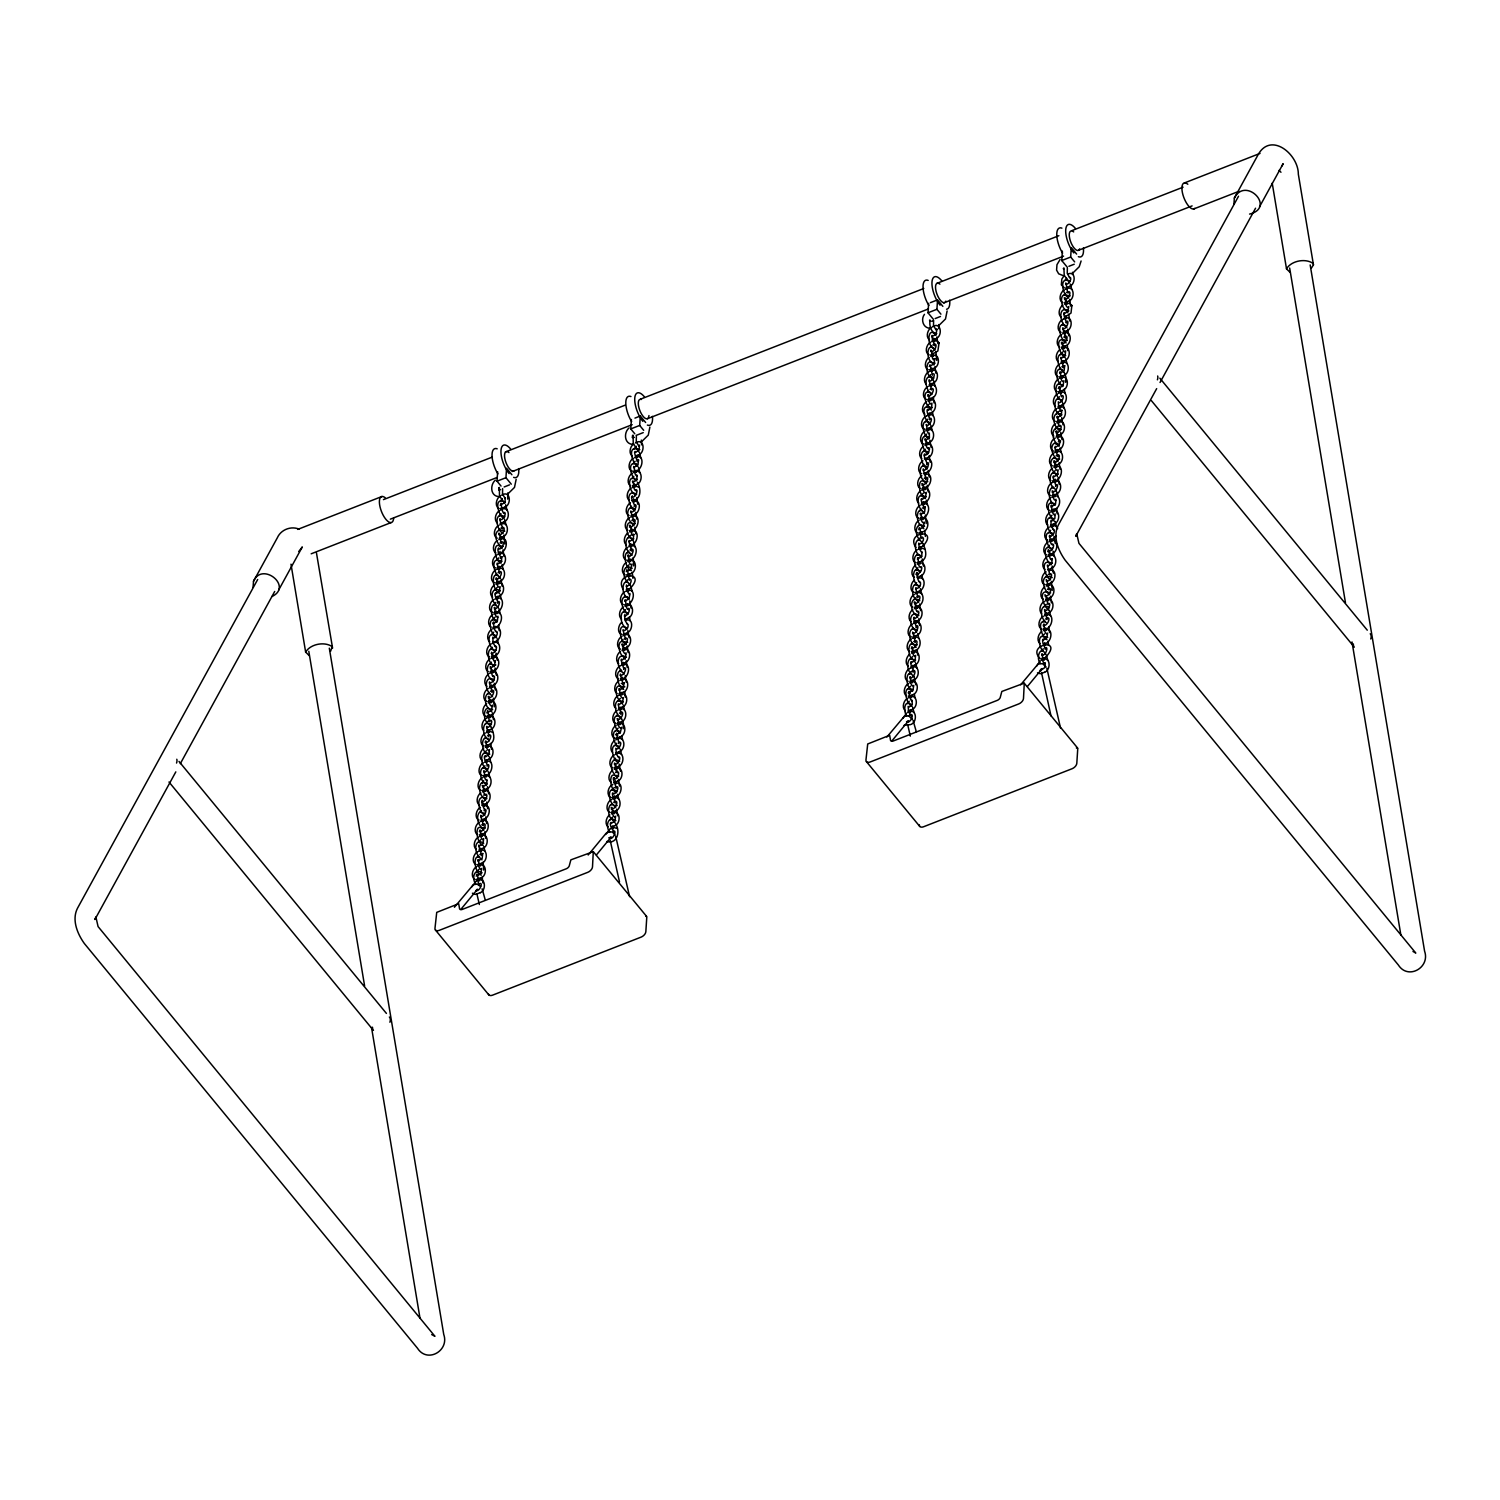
<?xml version="1.0" encoding="UTF-8"?>
<svg xmlns="http://www.w3.org/2000/svg" width="1500" height="1500" viewBox="0 0 1500 1500"><rect width="100%" height="100%" fill="white"/><g stroke="black" fill="none" stroke-linecap="round" stroke-linejoin="round"><path stroke-width="1.5" d="M479.55 880.819L479.006 878.194M480.506 865.988L479.962 863.362M481.462 851.156L480.75 848.137M482.419 836.325L481.706 833.288M484.931 851.194L483.844 846.6M486.262 776.962L485.869 774.731M487.219 762.131L486.825 759.9M488.175 747.3L487.631 744.656M489.131 732.45L488.606 729.825M490.106 717.619L489.394 714.6M489.731 777L488.344 771.844M491.062 702.788L490.35 699.75M490.688 762.169L489.862 758.175M489.919 744.319C496.219 740.606 493.538 732.619 491.231 727.331M493.931 658.275L493.031 654.862M496.819 613.762L496.275 611.119M497.775 598.913L497.231 596.287M498.731 584.081L498.019 581.062M498.356 643.462L497.269 638.888M499.688 569.25L498.975 566.213M500.287 613.781L498.9 608.625M501.244 598.95L500.156 594.375M503.156 569.269L502.069 564.694M506.044 524.756L504.656 519.6M507 509.925L505.613 504.769M613.387 804.712C608.85 801.994 606.9 786.844 614.587 790.312M613.294 828.562L612.75 825.938M614.25 813.731L613.538 810.712M615.225 798.9L614.494 795.862M606.788 841.5C617.419 844.575 620.531 831.038 615.675 824.006M618.675 798.919L617.587 794.344M620.006 724.706L619.481 722.081M620.981 709.875L620.438 707.231M621.938 695.025L621.394 692.4M621.562 754.406L620.175 749.25M622.894 680.194L622.181 677.175M622.519 739.575L621.694 735.581M623.85 665.363L623.137 662.325M624.431 709.894L623.344 705.319M627.694 606L627.3 603.787M628.65 591.169L628.256 588.938M629.606 576.337L629.062 573.694M630.562 561.487L630.019 558.862M630.188 620.869L629.363 616.894M631.538 546.656L630.806 543.638M632.494 531.825L631.781 528.787M632.119 591.206L630.731 586.05M634.988 546.694L633.619 541.538M636.319 472.462L635.944 470.25M637.294 457.631L636.9 455.4M631.969 500.813C641.719 499.612 641.1 488.625 637.444 482.175M639.788 472.5L638.419 467.344M640.744 457.669L639.656 453.075M910.519 712.425L910.144 710.194M911.494 697.594L911.1 695.363M912.45 682.762L911.906 680.119M913.406 667.913L912.863 665.288M914.363 653.081L913.65 650.062M913.987 712.463L912.619 707.306M915.319 638.25L914.606 635.212M914.944 697.631L914.363 694.256M916.875 667.95L915.788 663.375M918.787 638.269L917.7 633.694M920.119 564.056L919.725 561.825M921.075 549.225L920.531 546.581M922.031 534.375L921.506 531.75M921.675 593.756L920.288 588.6M923.006 519.544L922.463 516.919M922.631 578.925L921.806 574.95M923.962 504.713L923.25 501.675M924.919 489.862L924.206 486.844M921.844 561.094C928.144 557.4 925.5 549.356 923.156 544.087M927.431 504.731L926.325 500.156M928.762 430.519L928.369 428.287M929.719 415.688L929.175 413.044M930.675 400.837L930.131 398.212M931.631 386.006L931.087 383.381M932.587 371.175L931.875 368.137M932.231 430.556L930.844 425.4M933.562 356.325L932.831 353.306M933.188 415.725L932.362 411.731M935.1 386.044L933.713 380.887M1044.281 660.169L1043.888 657.938M1045.238 645.337L1044.694 642.694M1046.194 630.487L1045.65 627.863M1047.15 615.656L1046.438 612.638M1048.125 600.825L1047.394 597.788M1047.75 660.206L1046.362 655.05M1048.706 645.356L1047.881 641.381M1055.869 458.269C1052.212 454.894 1049.494 445.763 1054.706 442.969C1058.794 447.75 1062.694 439.613 1058.888 440.269M1050.619 615.694L1049.25 610.538M1051.95 541.462L1051.575 539.25M1052.906 526.631L1052.531 524.4M1053.881 511.8L1053.337 509.156M1054.838 496.95L1054.294 494.325M1054.463 556.331L1053.075 551.175M1055.794 482.119L1055.081 479.1M1056.75 467.288L1056.038 464.25M1056.375 526.669L1055.288 522.075M1058.306 496.988C1052.869 475.05 1042.913 497.775 1055.025 505.256M1059.638 422.775L1058.719 419.363M1060.594 407.925L1060.2 405.712M1061.55 393.094L1061.156 390.863M1062.506 378.263L1061.963 375.619M1063.462 363.412L1062.919 360.787M1064.438 348.581L1063.706 345.562M1064.062 407.963L1062.675 402.806M1065.394 333.75L1064.681 330.731M1065.019 393.131L1064.194 389.137M1066.931 363.45L1065.844 358.875M1071.731 289.275L1070.344 284.1M1072.688 274.425L1072.463 272.288M501.019 486.056L497.025 481.181L497.644 471.75M485.381 755.588C481.575 757.031 489.731 767.062 487.031 766.05M498.825 547.856C495.262 550.106 503.362 559.819 500.419 558.281M502.613 488.644L502.519 494.025L505.2 498.525M511.275 484.181L505.95 477.712L506.55 468.263L511.894 474.75M482.737 853.462L482.137 858.469L477.769 861.169M484.556 809.288C488.231 808.444 484.294 817.631 480.656 816.656M489.394 749.531L489.169 754.012L485.719 756.844M492.337 705.075L491.531 710.381L486.75 712.894M490.425 691.312C496.481 686.775 493.144 698.794 488.325 697.95M495.15 660.506L494.606 665.588L490.256 668.269M495.113 646.087C498.656 645.431 494.963 654.319 491.213 653.438M496.069 631.238C499.012 631.725 496.369 638.25 493.387 638.137M497.944 616.2L497.288 621.356L492.806 623.831M498 601.575C501.469 600.356 498.075 609.656 494.4 608.831M501.919 556.706L501.319 561.712L497.288 564.319M500.025 542.925C505.481 538.462 503.4 548.85 499.144 549.113M503.756 512.55C506.962 511.144 504.45 520.256 500.156 519.806M505.012 497.606L505.163 502.369L500.175 505.181M482.888 882.881L482.175 876.881M483.713 870.075L483.15 862.031M485.756 838.369L484.8 831.769M486.712 823.538L485.756 816.919M487.669 808.688L486.712 802.087M488.644 793.856L487.387 786.675M491.512 749.344L490.819 743.344M493.444 719.663L492.469 713.062M494.269 706.856L493.425 698.231M495.356 690L494.4 683.4M496.312 675.169L495.056 667.987M497.269 660.319L496.013 653.137M499.2 630.656L498.731 625.256M502.069 586.144L501.112 579.525M503.981 556.462L503.025 549.862M507.694 499.125L507.731 492.956M634.781 433.781L630.769 428.925L631.388 419.494M614.288 777.731C611.325 778.744 618.038 789.3 615.881 788.156M636.375 436.388L636.262 441.769L638.944 446.25M617.006 771.206L616.238 765.825M643.688 430.312L639.694 425.438L640.312 416.006L634.95 418.106M613.519 831.225C616.894 829.444 613.837 839.513 609.619 838.575M613.612 802.256C619.913 797.962 615.788 810.244 611.213 808.969M619.275 742.2C622.575 741.094 619.875 749.269 616.594 749.1M623.344 697.594L622.594 702.337L618.562 704.925M624.188 682.594L623.362 687.806L618.881 690.281M624.169 639.038C630.281 634.688 626.644 646.594 622.087 645.694M629.925 593.475L629.119 598.781L624.637 601.256M629.925 550.012C635.962 545.812 632.381 557.606 627.844 556.669M633.919 534.338L633.15 539.138L629.119 541.725M634.631 504.806C638.119 503.663 634.669 513.056 630.712 512.156M635.588 489.956C638.831 488.175 635.962 498.075 631.987 497.213M638.55 459.938L637.95 464.944L633.6 467.644M617.587 815.775L616.631 809.175M619.519 786.112L618.544 779.494M620.475 771.262L619.219 764.1M623.212 728.775L623.362 723.206L621.788 719.044M625.275 697.087L624.806 691.688M626.231 682.256L625.275 675.637M627.188 667.406L626.231 660.806M628.144 652.575L627.188 645.975M629.1 637.744L627.863 630.562M631.031 608.062L629.775 600.881M632.944 578.381L632.25 572.381M635.831 533.869L634.856 527.269M636.788 519.038L635.812 512.438M637.744 504.206L636.788 497.587M641.587 444.844L641.325 440.081M933.337 319.275L928.013 312.787L928.612 303.356M930.15 320.138C928.95 324.9 930.956 333.3 936.769 333.6M927.863 409.181C924.788 410.175 931.462 420.787 929.438 419.738M933.6 320.25L933.506 325.631L936.169 330.113M940.931 314.175L936.919 309.3L937.537 299.869L942.863 306.356M913.781 685.388L912.919 690.356L908.137 692.869M913.725 641.606C919.875 637.5 916.369 649.237 911.325 648.319M917.456 611.213C920.869 610.425 917.512 619.2 913.875 618.469M916.613 597.094C922.537 592.388 919.631 604.05 914.513 603.731M920.344 566.7C924.038 565.856 919.931 575.55 915.806 574.181M921.938 551.7L921.75 556.538L917.4 559.219M925.237 507L924.619 512.025L920.269 514.725M927.056 462.844C930.469 461.062 927.356 471.15 923.156 470.212M931.894 403.087L931.669 407.55L928.2 410.4M932.812 373.819C936.281 372.6 932.888 381.9 929.212 381.075M934.819 358.631L934.031 363.938L929.231 366.45M915.788 684.806L914.212 677.1M917.7 655.125L917.231 649.744M919.612 625.462L918.656 618.862M920.569 610.631L919.612 604.012M923.456 566.119L922.2 558.938M925.369 536.438L924.675 530.438M926.213 523.612L925.369 514.988M928.256 491.925L927.3 485.325M929.212 477.094L928.256 470.475M930.169 462.244L929.212 455.644M931.125 447.413L929.888 440.231M934.012 402.9L933.319 396.9M935.925 373.219L934.969 366.619M936.75 360.413L935.925 351.788M937.856 343.556L936.881 336.938M938.812 328.706L938.7 324.562M1067.1 267L1061.756 260.531L1062.375 251.1M1063.894 267.881L1064.231 275.287L1069.425 282.694M1043.344 639C1040.381 640.763 1047.094 650.7 1045.144 649.163M1051.012 520.312L1051.05 526.013L1053.769 530.231M1067.362 267.994L1067.25 273.375L1069.781 277.969M1048.95 587.962C1049.494 595.8 1046.775 576.844 1046.138 579.938M1074.675 261.9L1070.681 257.044L1071.281 247.613L1076.625 254.081M1045.463 647.981C1048.35 645.525 1046.513 655.688 1041.862 655.237M1048.331 603.469C1051.819 602.4 1048.294 611.606 1044.75 610.725M1052.269 558.6L1051.669 563.625L1047.619 566.213M1052.475 544.012C1055.381 544.237 1052.306 552.206 1047.638 551.587M1055.1 513.881L1054.856 518.513L1051.406 521.344M1056.112 455.812C1062.356 451.462 1058.419 463.688 1053.713 462.525M1061.869 410.231L1061.25 415.238L1056.9 417.938M1061.756 395.756C1064.963 394.05 1062.544 402.975 1059.075 402.638M1064.681 365.663L1064.137 370.725L1059.788 373.425M1065.656 350.831L1065.094 355.894L1061.044 358.481M1066.556 321.562C1069.556 318.975 1067.4 329.681 1062.656 328.912M1068.731 306.581L1067.981 311.381L1063.931 313.969M1049.531 632.55L1048.838 626.55M1051.444 602.869L1050.487 596.269M1053.375 573.206L1052.119 566.025M1055.288 543.525L1054.031 536.344M1057.2 513.844L1056.75 508.463M1059.131 484.181L1058.175 477.562M1060.088 469.331L1059.131 462.731M1062 439.669L1060.763 432.488M1062.975 424.819L1061.719 417.638M1065.713 382.331L1065.863 376.762L1064.287 372.6M1067.756 350.644L1067.306 345.244M1068.731 335.794L1067.756 329.194M1069.688 320.963L1068.713 314.363M1070.644 306.131L1069.688 299.513M504.769 544.031L503.981 535.012M483.15 825.356C484.875 828.244 479.456 813.619 480.994 815.4M633.263 520.913C635.062 524.081 629.944 509.812 630.9 510.956M633.731 565.95L633.206 557.55M614.963 802.856C617.306 804.412 610.462 793.95 612.938 792.788M925.631 478.988C927.469 481.856 921.975 467.4 923.494 468.956M1065.131 337.706C1067.325 341.025 1061.681 326.719 1062.994 327.675M1057.481 456.319C1059.844 458.269 1053.037 447.581 1055.438 446.325M1052.231 590.438L1051.444 581.438M500.306 501.188L502.331 498.694M499.331 516.019L501.019 513.769M495.506 575.381L496.294 573.9M494.55 590.212L497.137 587.438M493.594 605.006L495.862 602.419M492.619 619.894L495.019 617.194M491.663 634.725L493.688 632.231M490.706 649.556L492.375 647.306M489.75 664.406L491.419 662.137M485.925 723.713L488.194 721.125M484.95 738.581L485.738 737.119M483.994 753.375L486.394 750.731M483.019 768.263L484.988 765.806M482.063 783.094L483.75 780.844M471.9 886.781L476.1 881.25M477.262 857.288L477.994 855.881M476.325 872.081L478.912 869.344M634.069 448.894L636.337 446.288M633.113 463.725L635.119 461.269M632.137 478.612L633.806 476.344M627.356 552.75L628.125 551.306M626.381 567.619L628.969 564.862M625.406 582.469L627.806 579.769M624.45 597.3L625.181 595.913M623.513 612.094L625.538 609.637M617.756 701.119L620.344 698.4M616.781 716.006L617.569 714.525M615.825 730.837L618.094 728.212M614.869 745.631L616.894 743.175M605.662 834.506L609.956 828.919M610.069 819.862L612.656 817.087M928.406 377.269L930.675 374.662M927.45 392.137L928.237 390.656M926.475 406.988L929.081 404.213M925.519 421.819L927.806 419.175M924.562 436.65L926.587 434.156M923.606 451.5L925.275 449.231M919.781 510.806L920.775 509.138M918.825 525.637L919.594 524.194M917.85 540.506L920.25 537.825M916.894 555.319L917.606 553.95M915.919 570.188L917.962 567.694M914.963 585.019L916.65 582.769M911.138 644.325L911.925 642.9M910.181 659.175L912.769 656.438M902.888 718.369L906.6 713.119M909.206 674.044L911.25 671.55M908.269 688.837L910.65 686.194M907.312 703.688L909.244 701.269M1065.037 280.538L1066.706 278.269M1060.238 354.713L1062.825 351.938M1059.281 369.562L1059.994 368.156M1058.325 384.356L1060.706 381.694M1057.35 399.225L1059.394 396.731M1056.412 414.019L1058.081 411.806M1055.456 428.869L1057.106 426.637M1052.569 473.381L1055.156 470.644M1051.594 488.25L1052.625 486.544M1050.656 503.044L1051.2 501.9M1049.681 517.931L1051.969 515.288M1048.725 532.762L1050.675 530.306M1047.769 547.556L1049.438 545.344M1036.65 666.112L1040.269 660.9M1042.969 621.788L1043.756 620.306M1042.013 636.619L1044.6 633.862M1041.056 651.413L1043.325 648.825M499.406 573.469C500.512 574.312 495.844 561.825 497.419 563.137M491.737 692.175C493.781 693.919 488.081 681.731 489.637 681.863M482.456 800.306C479.175 801 487.106 812.756 484.069 810.694M634.125 506.381C636.694 506.512 629.212 498.244 632.381 495.862M625.538 639.562C626.194 641.062 622.463 628.575 623.1 629.663M622.612 684.3C624.6 687.206 619.219 672.619 620.513 674.119M934.219 345.6C936.375 347.4 930.262 335.194 932.119 335.419M924.938 453.863C921.675 454.556 929.587 466.312 926.55 464.25M911.512 661.594C908.137 661.5 915.469 672.581 913.031 672.206M915.037 642.469C916.312 644.1 912.131 630.112 912.656 632.231M1081.106 260.981L1079.231 266.737L1072.275 273.581M498.769 487.706L499.05 490.163M632.512 435.45L632.419 437.625M299.062 529.144C290.981 525.712 280.819 529.706 277.331 537.806L253.5 581.306L253.069 587.362M271.988 596.512C293.325 586.406 262.05 561.244 253.5 581.306M1311.412 268.069L1313.456 264.881L1298.325 174.131C1298.475 154.462 1271.175 131.475 1258.181 154.556L1234.35 198.056L1233.919 204.113M1249.575 214.088C1276.388 207.581 1245.45 175.988 1234.35 198.056M499.369 487.406L499.5 495.956L504.694 503.362M500.175 518.663C498.206 517.594 504.169 530.494 502.331 528.619M633.113 435.15L633.244 443.681L639.375 452.512M624.881 614.344L624.75 619.819L627.431 624.3M623.625 669.244C625.163 671.1 619.556 658.088 621.712 659.156M923.719 508.594C926.081 510.581 919.444 499.312 921.562 498.637M916.05 627.281C918.45 629.85 911.775 617.794 914.156 617.212M1066.106 322.781C1067.812 324.919 1061.944 312.169 1064.325 312.619M1049.85 575.062C1050.806 576.675 1046.25 563.606 1047.638 565.069M1047.881 604.706C1048.631 606.131 1045.144 593.438 1044.956 594.694M1046.925 619.538C1048.106 621.169 1043.213 607.875 1044.881 609.544M309.281 655.669L305.644 652.106C310.369 643.95 324.637 641.269 332.25 646.688L330.562 651.319M1290.131 272.4L1286.513 268.856C1291.219 260.7 1305.506 258.019 1313.1 263.438L1313.456 264.881M496.537 560.25L498.863 557.85M487.913 693.787L488.625 692.606M478.312 842.156L480.825 839.681M628.369 537.656L630.9 535.181M623.362 630.75C627.112 630.712 629.981 624.506 626.944 623.494M619.744 671.194L620.681 669.788M612.056 789.9L614.381 787.481M611.1 804.731L611.812 803.55M612.806 793.95C616.331 794.831 620.006 785.588 616.388 786.712M930.394 347.344L931.65 345.637M924.412 455.269C928.875 455.738 931.125 445.725 928.013 448.012M920.812 495.712L923.325 493.238M912.169 629.25L913.106 627.825M912.6 633.413C917.25 634.294 919.538 623.794 916.5 626.062M1065.844 284.306C1069.144 284.85 1072.819 277.406 1069.444 277.05M1062.244 324.75L1063.181 323.325M1053.6 458.287L1055.494 458.231L1058.194 461.119M1044 606.656L1046.325 604.256M489.919 721.538C488.719 723.994 488.137 705.656 487.312 711.712M481.181 855.262C482.944 856.669 477.281 843.956 479.081 845.081M631.238 550.763C633.15 553.294 627.675 539.7 629.138 540.581M588.188 855L606.038 833.362C609.975 830.625 613.762 831.525 615.019 835.181M932.306 375.262C932.419 375.919 929.925 362.381 929.812 365.175M931.444 389.925C932.269 391.331 927.956 377.925 929.363 379.894M1055.419 486.394C1057.706 486.9 1050.994 476.231 1053.656 475.912M924.469 314.325C920.513 319.35 923.119 328.387 930.225 328.219M497.4 603.206C500.138 603.656 492.769 594.844 495.637 592.725M488.775 736.744C489.862 736.838 485.363 724.95 486.863 726.337M620.606 714.15C622.931 715.425 616.594 703.406 618.581 703.8M1063.106 367.706C1064.756 368.794 1059.581 355.894 1061.081 357.338M1058.306 441.881L1059.694 441.3L1056.806 436.988L1056.919 430.875L1055.513 431.475M498.581 530.269L499.725 528.862M630.413 507.694L631.556 506.287M481.256 826.969C477.056 822.863 475.65 813.75 481.481 810.769M621.788 641.231L622.913 639.825M922.856 465.731L923.981 464.325M1064.269 294.769L1065.413 293.363M914.212 599.269L915.337 597.863M1059.506 444.619L1055.288 447.506M1046.044 576.694L1047.188 575.288M257.681 579.487L77.55 908.137C71.55 919.688 77.344 933.731 84.337 943.5L417.525 1348.275C427.275 1363.594 449.55 1350.713 443.738 1334.419L329.306 648.169M175.819 771.881L94.912 919.5L95.869 916.931L98.081 926.587L434.944 1336.312L431.7 1334.55M180.319 763.669L274.706 591.45M278.663 590.044L302.306 546.938L298.762 551.512M1238.531 196.237L1058.419 524.888C1052.4 536.438 1058.194 550.481 1065.206 560.25L1398.375 965.025C1408.125 980.344 1430.4 967.444 1424.587 951.169L1310.175 264.919M1156.669 388.631L1075.763 536.25L1076.719 533.681L1078.95 543.337L1415.794 953.062L1412.981 951.45M1160.044 382.481L1255.556 208.2M1259.531 206.794L1283.156 163.688L1281.956 165.975M614.269 759.619L615.581 758.25M495.356 480.15C489.919 484.706 490.294 495.919 498.6 496.594M629.119 427.894C623.381 432.562 624.3 444.356 632.981 444.337M1060.088 259.5L1056.975 264.675L1056.581 270.113L1058.662 273.806L1063.969 275.944L1061.85 279.056L1061.325 284.85L1064.419 287.944M637.106 461.55C638.1 461.944 632.888 451.181 635.156 451.425M629.419 580.256C629.006 580.95 627.712 566.831 626.456 570.206M479.269 884.888C477.413 884.981 478.538 871.2 476.381 874.688M618.862 743.475C620.006 745.144 613.837 727.05 617.737 735.469M921.769 538.425C919.669 537.956 921.169 524.869 918.881 528.244M1056.244 536.175L1053.694 538.5M454.425 907.256L473.325 884.7L477.056 884.1L480.544 886.462M461.175 909L477.506 889.219L476.381 890.025M596.419 854.925L611.25 836.962L608.738 837.9M886.894 737.044L904.312 716.306L908.756 715.913L912.45 719.363M892.163 740.588L908.475 720.825L906.544 721.819M1020.656 684.788L1038.056 664.05L1042.519 663.656L1046.006 666.788M1027.388 686.531L1042.237 668.569L1040.531 669.506M1049.231 536.644C1053.206 536.812 1056.3 530.062 1053.131 529.275M626.512 584.963L626.775 590.55L629.569 594.825M611.156 822.356C607.537 824.438 616.275 833.175 613.013 832.612M621.656 622.331C618.3 625.012 616.669 633.244 621.919 634.387M914.081 580.388C910.744 583.05 909.094 591.281 914.363 592.444M498.975 510.975C495.469 513.394 493.706 520.294 497.438 523.069M497.063 540.656C493.481 543.075 491.625 550.444 495.844 552.881M633.694 443.888C630.169 446.306 628.425 453.188 632.137 455.963M494.175 585.169C490.65 587.587 488.925 594.469 492.638 597.244M630.806 488.4C627.281 490.819 625.556 497.7 629.269 500.475M491.306 629.681C487.781 632.1 486.038 638.981 489.75 641.756M627.938 532.913C624.412 535.331 622.669 542.212 626.381 544.988M626.006 562.575C622.463 564.994 620.569 572.381 624.788 574.8M930.919 327.75C927.394 330.169 925.669 337.05 929.381 339.825M488.419 674.194C484.894 676.613 483.169 683.494 486.881 686.269M929.006 357.413C925.425 359.85 923.569 367.219 927.788 369.637M486.506 703.875C482.925 706.294 481.069 713.663 485.287 716.081M623.137 607.087C619.612 609.525 617.869 616.388 621.6 619.181M926.119 401.925C922.575 404.344 920.681 411.731 924.9 414.15M483.619 748.387C480.075 750.788 478.181 758.175 482.4 760.594M1062.75 305.156C1059.244 307.575 1057.481 314.475 1061.213 317.25M620.25 651.6C616.763 654.019 614.981 660.919 618.713 663.694M923.25 446.438C919.725 448.875 917.981 455.738 921.694 458.531M480.75 792.9C477.244 795.3 475.481 802.2 479.213 804.975M1059.881 349.669C1056.375 352.087 1054.594 358.988 1058.325 361.762M920.363 490.95C916.838 493.387 915.112 500.25 918.825 503.044M477.863 837.413C474.337 839.831 472.613 846.712 476.325 849.487M1056.994 394.181C1053.469 396.6 1051.744 403.481 1055.456 406.275M614.494 740.625C611.025 743.044 609.506 749.325 612.544 752.475M1055.081 423.863C1051.519 426.262 1049.625 433.669 1053.862 436.069M612.581 770.306C609 772.725 607.144 780.094 611.362 782.512M915.562 565.144C912.019 567.544 910.125 574.95 914.344 577.35M1052.194 468.375C1048.706 470.775 1046.925 477.675 1050.656 480.45M609.712 814.819C606.188 817.238 604.444 824.119 608.156 826.894M912.694 609.656C909.188 612.056 907.406 618.956 911.138 621.731M1049.325 512.888C1045.819 515.288 1044.038 522.188 1047.769 524.963M909.806 654.169C906.281 656.587 904.556 663.469 908.269 666.244M1046.438 557.4C1042.913 559.819 1041.188 566.7 1044.9 569.475M1044.525 587.062C1040.944 589.481 1039.087 596.869 1043.306 599.288M906.938 698.681C903.431 701.081 901.65 707.981 905.381 710.756M1041.637 631.575C1038.112 634.012 1036.388 640.875 1040.1 643.669M504.769 531.188C494.269 526.481 493.519 539.006 499.781 545.4M501.619 543.319C500.813 544.612 499.669 530.4 498.675 533.531M492.863 637.144L493.031 642.806L495.544 646.875M1061.55 396.844C1061.4 397.575 1057.106 380.269 1060.238 389.025M614.044 777.844L613.237 778.013M1052.231 577.594C1039.481 572.269 1042.275 589.294 1049.569 594.656M500.475 495.788C496.5 497.944 494.344 505.8 498.713 508.369M633.281 458.363C629.044 460.5 626.812 469.819 632.475 471.188M496.725 555.094C492.75 557.269 490.969 563.981 494.156 567.337M632.325 473.194C628.331 475.369 626.175 483.206 630.544 485.775M495.769 569.925C491.606 572.044 489.338 580.631 494.381 582.712M501.431 566.269C508.05 563.419 506.4 548.925 497.85 554.531M500.475 581.119C507.094 578.25 505.444 563.756 496.875 569.363M630.469 502.838C626.325 504.956 624.056 513.544 629.081 515.606M493.837 599.606C489.544 601.706 487.275 611.1 492.975 612.469M499.5 595.95C506.137 593.1 504.469 578.606 495.919 584.212M629.438 517.706C625.444 519.881 623.288 527.719 627.675 530.288M492.806 614.494C488.812 616.65 486.656 624.487 491.044 627.056M494.363 612.413C504.037 613.331 505.988 592.95 494.963 599.044M629.475 530.55C639.45 532.106 641.981 510.975 630.637 517.106M492.844 627.319C502.819 628.875 505.35 607.744 494.006 613.875M930.581 342.188C926.4 344.325 924.169 352.875 929.194 354.956M629.081 545.325C638.756 546.244 640.706 525.844 629.681 531.938M490.969 644.119C486.806 646.238 484.538 654.825 489.581 656.887M627.562 560.212C637.537 561.788 640.069 540.656 628.725 546.788M489.938 659.006C485.944 661.163 483.787 669 488.156 671.569M934.331 368.194C940.95 365.344 939.3 350.85 930.75 356.456M1064.25 289.969C1060.144 292.144 1057.95 300.637 1062.956 302.7M1070.006 286.256C1075.444 284.006 1076.138 271.125 1068.356 273.769M927.712 386.7C923.513 388.837 921.281 397.387 926.325 399.469M933.375 383.044C939.994 380.175 938.344 365.681 929.775 371.306M624.712 591.863C620.531 594 618.3 602.55 623.325 604.631M630.375 588.206C647.156 570.394 613.556 572.944 623.1 589.256M1069.031 301.106C1075.669 298.238 1074 283.744 1065.45 289.369M493.744 684.975C500.7 681.881 498.337 667.144 489.637 673.462M932.4 397.875C939.038 395.025 937.369 380.531 928.819 386.137M931.444 412.706C938.081 409.856 936.413 395.363 927.863 400.969M628.462 617.869C635.1 615.019 633.431 600.525 624.881 606.131M1061.381 334.481C1057.369 336.656 1055.25 344.475 1059.619 347.044M491.831 714.656C498.469 711.788 496.8 697.294 488.25 702.9M924.75 431.25C920.662 433.406 918.413 441.938 923.438 443.981M621.769 636.413C617.663 638.569 615.431 647.1 620.456 649.144M627.506 632.719C632.944 630.45 633.656 617.569 625.875 620.212M1066.162 345.619C1072.781 342.75 1071.131 328.256 1062.581 333.881M485.212 733.144C481.031 735.281 478.8 743.831 483.825 745.913M490.875 729.487C497.494 726.638 495.844 712.144 487.294 717.75M929.531 442.387C936.15 439.537 934.5 425.044 925.95 430.65M626.55 647.55C633.169 644.7 631.519 630.206 622.969 635.812M1059.544 364.106C1055.381 366.225 1053.112 374.812 1058.156 376.875M922.913 460.875C918.75 462.994 916.481 471.581 921.525 473.663M1058.494 378.994C1054.481 381.169 1052.381 388.988 1056.731 391.556M483.206 762.863C478.988 765 476.756 774.319 482.419 775.669M488.944 759.169C495.581 756.3 493.913 741.806 485.363 747.413M921.863 475.763C917.888 477.919 915.731 485.775 920.1 488.344M618.881 680.925C614.869 683.1 612.75 690.919 617.119 693.488M1063.275 390.131C1069.912 387.262 1068.244 372.769 1059.694 378.394M482.25 777.694C478.125 779.888 475.931 788.362 480.938 790.425M920.025 505.388C915.844 507.525 913.612 516.094 918.638 518.175M617.044 710.55C612.881 712.669 610.613 721.256 615.656 723.337M1061.362 419.794C1068 416.944 1066.331 402.45 1057.781 408.056M480.413 807.337C476.25 809.438 473.981 818.044 479.025 820.106M918.994 520.275C914.981 522.45 912.863 530.269 917.231 532.856M616.013 725.438C611.981 727.612 609.881 735.431 614.25 738M1060.406 434.644C1067.025 431.775 1065.375 417.281 1056.825 422.906M479.381 822.206C475.35 824.4 473.25 832.2 477.619 834.788M923.775 531.413C930.394 528.562 928.744 514.069 920.194 519.675M1059.45 449.475C1064.888 447.225 1065.581 434.325 1057.819 436.969M484.163 833.344C490.781 830.494 489.131 816 480.581 821.606M917.156 549.9C912.994 552.019 910.725 560.606 915.769 562.688M922.819 546.244C939.881 527.794 904.894 531.712 915.938 547.556M614.156 755.062C609.975 757.2 607.744 765.769 612.769 767.85M1058.475 464.306C1065.112 461.456 1063.444 446.962 1054.894 452.569M476.494 866.719C472.481 868.913 470.363 876.712 474.731 879.3M617.906 781.087C624.544 778.237 622.875 763.744 614.325 769.35M1050.825 497.681C1046.831 499.856 1044.675 507.694 1049.062 510.262M1056.562 493.987C1063.2 491.137 1061.531 476.644 1052.981 482.25M481.275 877.856C487.913 875.006 486.244 860.513 477.694 866.119M914.269 594.412C910.106 596.531 907.837 605.119 912.881 607.2M919.931 590.756C925.388 588.506 926.081 575.606 918.3 578.25M611.287 799.575C607.125 801.694 604.856 810.281 609.9 812.362M616.95 795.919C622.388 793.669 623.1 780.769 615.319 783.413M480.319 892.688C487.275 889.612 484.913 874.875 476.212 881.194M615.994 810.769C622.612 807.9 620.962 793.406 612.413 799.012M1048.988 527.325C1044.806 529.462 1042.575 538.013 1047.6 540.094M912.356 624.094C908.062 626.194 905.794 635.588 911.475 636.956M615.037 825.6C621.656 822.75 620.006 808.256 611.456 813.862M1047.938 542.194C1043.925 544.387 1041.825 552.188 1046.175 554.775M911.306 638.981C907.294 641.156 905.194 648.975 909.544 651.544M917.062 635.269C923.681 632.419 922.031 617.925 913.481 623.531M1046.1 571.838C1041.919 573.975 1039.688 582.525 1044.712 584.606M1050.806 583.013C1056.263 580.763 1056.956 567.863 1049.175 570.506M908.438 683.494C904.425 685.669 902.306 693.488 906.675 696.056M914.175 679.781C920.812 676.931 919.144 662.438 910.594 668.044M1044.188 601.5C1040.231 603.656 1038.431 610.388 1041.619 613.744M1049.85 597.844C1056.469 594.994 1054.819 580.5 1046.269 586.106M913.219 694.631C919.837 691.763 918.188 677.269 909.637 682.875M1043.231 616.35C1039.069 618.45 1036.8 627.056 1041.844 629.119M1048.894 612.694C1055.513 609.825 1053.862 595.331 1045.312 600.938M912.263 709.462C919.2 706.369 916.856 691.631 908.156 697.95M911.306 724.294C917.925 721.444 916.275 706.95 907.725 712.556M635.381 523.612L632.212 523.331M1068.169 293.062C1067.175 293.4 1066.181 280.8 1065.6 283.219M1070.212 295.875L1066.763 295.369M491.55 652.2L492.206 658.05L494.963 661.95M1067.325 340.387L1064.156 340.087M495.881 664.913C486.112 667.725 485.906 640.913 495.094 651.731M627.712 642.319L624.281 641.812M927.825 481.669L924.656 481.388M624.844 686.831L621.656 686.55M1059.656 459.075L1056.844 459.056M918.806 543.113L919.219 548.587L921.788 552.675M485.325 828.113L482.156 827.831M918.113 597.562C917.812 598.181 915.094 585.806 915.938 587.625M617.156 805.538L614.344 805.5M917.269 644.888L914.1 644.587M908.137 706.35L908.663 711.806L911.194 715.988M500.006 508.612L504.788 507.188M500.119 523.387L503.831 522.019M498.637 525.413C494.456 527.55 492.225 536.119 497.25 538.2M639.019 454.669L635.419 456.169M499.163 538.237L502.856 536.869M637.106 484.331L632.362 486.038M497.25 567.9L500.944 566.531M932.062 340.162L935.756 338.794M630.994 515.644L634.688 514.275M929.138 371.588C925.219 373.163 922.575 380.587 926.081 384.113M627.6 547.35C623.438 549.469 621.169 558.056 626.213 560.119M929.194 384.675L932.888 383.306M1062.938 332.4L1066.631 331.05M626.081 575.044L630.862 573.619M491.494 656.925L495.188 655.556M1061.419 347.306L1065.675 345.881M626.213 589.837L629.906 588.469M926.306 429.188L930 427.819M489.975 671.831L494.231 670.406M1061.025 362.081L1064.719 360.712M924.788 444.075L929.044 442.65M488.081 688.631C483.9 690.769 481.669 699.319 486.694 701.4M489.581 686.606L493.275 685.237M1059.506 376.988L1063.763 375.562M624.881 619.369L627.975 618.131M924.394 458.85L928.088 457.481M488.044 701.512L492.3 700.069M1058.006 391.819L1062.806 390.394M923.438 473.7L927.131 472.331M486.562 716.344L491.344 714.919M486.656 718.05C482.719 719.606 480.094 727.031 483.6 730.556M1058.138 406.594L1061.831 405.225M1056.656 408.619C1052.475 410.756 1050.244 419.306 1055.269 421.388M921.919 488.587L926.175 487.162M1056.619 421.5L1060.875 420.056M621.994 663.881L625.106 662.644M921.506 503.362L925.2 501.994M1053.787 453.131C1049.625 455.25 1047.356 463.837 1052.4 465.9M618.919 693.75L623.175 692.325M618.488 695.456C614.494 696.975 611.625 705.075 615.844 708.206M918.506 533.1L923.288 531.675M618.525 708.525L622.219 707.156M482.288 790.538L486.544 789.094M617.006 723.431L621.262 722.006M481.894 805.312L485.588 803.944M1052.381 495.619L1056.075 494.25M615.525 738.263L620.306 736.838M917.306 577.425L920.419 576.188M480.938 820.144L484.631 818.775M1050.863 510.525L1055.119 509.081M615.656 753.038L619.35 751.669M915.75 592.388L919.444 591.019M479.419 835.05L483.675 833.606M1050.469 525.3L1054.163 523.931M614.138 767.944L618.394 766.519M914.794 607.238L918.488 605.869M479.025 849.825L482.719 848.456M1049.513 540.131L1053.206 538.762M913.837 622.069L917.531 620.7M477.506 864.712L481.762 863.288M1047.994 555.037L1052.25 553.594M912.881 636.9L916.575 635.531M1047.6 569.812L1051.294 568.444M611.25 812.456L615.506 811.031M911.362 651.806L915.619 650.381M910.969 666.581L914.663 665.212M1044.712 614.325L1048.406 612.956M904.031 725.363L910.819 724.556M1041.825 658.837L1045.537 657.469M1037.494 672.863L1040.306 673.725L1044.562 672.3M504.656 507.263C511.838 504.919 510.6 489.45 501.675 495.188M503.7 522.094C511.2 519.544 509.269 503.775 500.194 510.244M638.419 454.988C645.581 452.662 644.344 437.194 635.438 442.931M502.744 536.925C509.906 534.6 508.669 519.113 499.763 524.85M636.506 484.669C643.669 482.344 642.431 466.856 633.506 472.594M935.644 338.85C943.144 336.319 941.213 320.531 932.137 327.019M500.55 581.062L495.731 582.806M634.575 514.35C640.519 512.531 641.625 498.863 633.544 501.506M499.575 595.913L495.919 597.45M1070.081 286.219L1065.825 287.887M934.406 368.156L929.062 369.881M1069.106 301.05L1064.869 302.738M1063.013 319.275C1058.4 321.075 1055.794 330.15 1061.025 332.362M932.494 397.838L927.675 399.562M1066.519 331.106C1073.681 328.781 1072.444 313.294 1063.538 319.031M630.75 573.694C637.913 571.369 636.675 555.881 627.75 561.619M931.519 412.669L927.863 414.206M926.269 416.1C921.6 417.919 919.05 427.762 924.9 429.225M495.075 655.631C502.238 653.288 501 637.819 492.094 643.556M929.888 427.875C937.05 425.55 935.812 410.081 926.906 415.819M494.119 670.462C501.281 668.137 500.044 652.65 491.119 658.387M1064.606 360.787C1071.769 358.444 1070.531 342.975 1061.625 348.712M1063.65 375.619C1070.812 373.294 1069.575 357.806 1060.65 363.544M927.975 457.556C935.138 455.231 933.9 439.744 924.994 445.481M492.188 700.144C499.35 697.8 498.131 682.331 489.206 688.069M627.581 632.663L623.325 634.35M927.019 472.387C932.962 470.587 934.069 456.9 925.969 459.562M1061.719 405.3C1069.219 402.75 1067.288 386.981 1058.213 393.45M626.625 647.512L622.369 649.181M926.044 487.238C931.987 485.419 933.094 471.75 925.012 474.394M490.95 729.45L486.694 731.119M624.994 662.719C632.156 660.375 630.919 644.906 621.994 650.644M620.513 665.719C615.919 667.519 613.312 676.594 618.544 678.825M925.087 502.069C932.587 499.519 930.656 483.75 921.581 490.219M489.994 744.281L485.175 746.025M1060.481 434.587L1056.225 436.275M1055.344 437.963C1050.919 439.875 1048.856 446.962 1052.175 450.544M489.037 759.113L485.363 760.65M1059.525 449.438L1055.269 451.106M623.062 692.381C630.225 690.056 628.987 674.587 620.081 680.325M1058.569 464.269L1053.75 466.012M622.106 707.231C629.269 704.888 628.031 689.419 619.125 695.156M922.894 546.206L918.638 547.875M486.431 789.169C493.594 786.825 492.356 771.356 483.45 777.094M1052.456 482.475C1047.675 484.256 1045.088 494.156 1050.994 495.675M621.15 722.062C628.312 719.738 627.075 704.25 618.169 709.988M921.938 561.038L917.119 562.781M485.475 804C492.638 801.675 491.4 786.188 482.494 791.925M620.194 736.894C627.356 734.569 626.119 719.1 617.212 724.837M920.288 576.262C927.45 573.919 926.231 558.45 917.306 564.188M484.519 818.831C490.462 817.031 491.569 803.344 483.488 806.006M1055.006 509.156C1062.169 506.831 1060.931 491.344 1052.025 497.081M619.219 751.744C626.719 749.194 624.788 733.425 615.731 739.894M1054.05 523.987C1061.55 521.456 1059.619 505.669 1050.544 512.156M618.263 766.575C625.425 764.25 624.206 748.762 615.281 754.5M918.375 605.925C925.538 603.6 924.3 588.113 915.394 593.85M482.587 848.513C490.087 845.981 488.156 830.194 479.1 836.681M478.012 851.569C473.456 853.462 470.963 862.406 476.137 864.619M617.981 781.05L613.725 782.719M612.844 784.406C608.438 786.319 606.356 793.425 609.675 796.987M917.419 620.756C924.581 618.431 923.344 602.962 914.438 608.7M481.631 863.344C488.794 861.019 487.575 845.55 478.65 851.287M1052.119 553.669C1059.3 551.344 1058.062 535.856 1049.137 541.594M617.025 795.881L612.769 797.55M481.35 877.819L476.006 879.544M1051.162 568.5C1058.662 565.969 1056.731 550.181 1047.656 556.669M915.487 650.438C922.669 648.113 921.431 632.625 912.506 638.362M480.394 892.65L475.575 894.394L472.425 893.212M1050.881 582.975L1046.062 584.7M615.112 825.562L611.438 827.1M914.531 665.269C921.694 662.944 920.475 647.475 911.55 653.212M909.956 668.344C905.4 670.219 902.906 679.181 908.081 681.375M1049.925 597.806L1045.669 599.475M914.25 679.744L909.994 681.413M913.294 694.575L908.475 696.319M912.337 709.425L908.081 711.094M1045.406 657.525C1064.831 636.956 1025.194 644.419 1040.438 658.875M1044.45 672.356C1051.612 670.031 1050.375 654.562 1041.469 660.3M507.544 494.25L514.5 487.406L516.15 479.344M641.287 441.994L648.263 435.131L649.894 427.087M938.513 325.856L945.487 318.994L947.119 310.95M632.025 487.669L636.169 486.3L638.981 487.162M492.525 628.95C503.419 622.013 502.762 642.188 493.031 641.962M297.712 529.406L381.938 496.5M1184.456 182.925L1260.056 153.394M383.456 499.612L492.394 457.05M505.462 451.931L625.294 405.113M640.556 399.15L923.794 288.488M936.863 283.387L1058.869 235.706M1071.956 230.588L1183.069 187.181M930.394 302.662L935.756 300.562M390.319 519.169L497.081 477.469M512.344 471.506L632.175 424.688M647.419 418.725L928.481 308.906M943.725 302.944L1063.575 256.125M1078.819 250.162L1192.106 205.894M311.194 553.8L391.106 522.581M497.025 481.181L505.95 477.712M630.769 428.925L639.694 425.438M928.013 312.787L936.919 309.3M1061.756 260.531L1070.681 257.044M1193.625 209.006L1238.981 191.287M504.15 486.975L509.494 484.875M636.112 435.413L643.237 432.619M935.119 318.581L940.481 316.481M1068.881 266.306L1074.225 264.225M635.775 452.344L639.075 449.812L639.506 445.087M932.1 336.562L935.944 334.275L937.05 329.213M634.481 457.762C645.506 451.65 643.556 472.05 633.881 471.131M931.706 341.625L936.675 340.594L939.15 343.125M932.925 344.85C938.85 340.988 935.269 352.725 930.825 351.506M1066.669 292.594C1072.95 288.431 1068.938 300.319 1064.569 299.25M1064.494 304.2L1069.463 303.169L1071.956 305.7M500.981 528.094C506.962 524.513 503.513 535.594 498.881 534.75M498.806 539.7C509.831 533.587 507.881 553.987 498.206 553.069M930.037 389.363C936.45 385.2 932.137 397.425 927.619 396.094M1063.8 337.106C1070.025 332.719 1066.275 344.887 1061.381 343.837M498.094 572.606C504.3 567.975 500.606 580.331 495.694 579.319M631.856 520.35C638.325 516.056 633.938 528.319 629.438 527.062M1061.869 366.788L1064.719 365.831M495.356 593.981L499.406 591.394L500.138 586.65M926.344 425.587C930.019 426.356 933.488 417.206 929.925 418.331M1059 411.3L1061.888 410.363M626.231 586.238C630.169 586.331 632.925 579.412 629.831 578.981M625.837 591.3C637.181 585.169 634.669 606.3 624.675 604.725M924.281 478.387C930.431 473.775 927.356 485.475 921.863 485.119M1058.044 426.131C1064.137 422.419 1060.106 434.044 1055.944 432.787M624.319 615.919C628.875 616.2 631.031 606.544 627.9 608.663M921.544 499.781L925.594 497.175L926.213 492.3M921.15 504.825C932.494 498.694 929.963 519.825 919.988 518.269M922.369 508.069L925.256 507.131M489.6 683.006C493.181 683.587 496.481 675.75 493.2 675.75M1053.938 467.419C1065.6 461.25 1062.506 483.094 1052.25 480.844M1053.375 477.188L1057.425 474.6L1058.119 469.762M621.431 660.413L625.481 657.825L626.025 652.762M918.656 544.294C922.425 544.256 925.275 538.05 922.256 537.038M621.038 665.475C632.062 659.381 630.112 679.781 620.456 678.862M918.263 549.338L921.881 548.212L924.694 549.075M486.731 727.519C490.613 728.025 493.594 719.738 490.312 720.262M486.337 732.581L489.956 731.456L492.75 732.319M487.537 735.806C493.894 731.587 489.656 743.85 485.138 742.537M621.3 683.55L624.225 682.819M1050.112 526.763L1054.556 525.637L1057.125 527.175M915.788 588.787C919.688 588.694 922.312 582.544 919.369 581.55M484.406 762.263C495.431 756.15 493.481 776.55 483.825 775.631M619.369 713.231C625.35 708.337 622.312 720.281 617.288 719.869M483.844 772.031C487.519 772.987 490.931 763.312 487.444 764.775M483.713 795.169C489.581 790.95 486.337 802.425 481.931 801.712M1048.444 574.5C1054.556 570.788 1050.506 582.413 1046.344 581.156M1047.487 589.35C1053.844 585.112 1049.606 597.375 1045.069 596.062M481.781 824.831C487.913 820.331 484.819 832.013 479.381 831.562M615.544 772.575C621.638 768.881 617.606 780.506 613.444 779.231M910.988 662.981L915.037 660.394L915.637 655.388M1044.356 615.788C1055.756 609.675 1053.15 630.769 1043.194 629.212M911.812 671.287C917.794 667.369 914.175 679.106 909.712 677.925M1045.556 619.012C1051.688 614.156 1048.631 625.95 1043.156 625.744M479.044 846.225L483.094 843.638L483.637 838.556M1043.381 630.619C1054.069 624.544 1052.719 644.212 1043.381 643.856M479.869 854.513L482.756 853.556M1042.819 640.388L1046.869 637.8L1047.6 633.056M610.875 823.631L614.925 821.044L615.619 816.206M909.019 707.137L912.319 704.606L912.019 700.144M610.481 828.694L614.1 827.55L616.912 828.431M908.925 715.781C914.7 710.812 912.281 722.231 906.844 722.438M476.175 890.737C479.7 891.6 483.375 882.375 479.756 883.481M935.681 329.306L936.844 329.137M933.769 358.988L934.856 358.762M637.5 460.294L638.587 460.031M1064.494 317.438L1071 313.069L1071.881 305.363M632.644 482.475L636.994 479.775L636.863 475.012M500.869 557.062L501.956 556.819M632.7 534.469L633.825 534.45M925.069 440.531L929.419 437.831L929.288 433.069M494.156 660.919L495.188 660.694M1056 484.781C1059.45 482.888 1056.544 492.825 1052.1 492.131M624.075 668.006C627.562 666.375 624.244 676.406 620.156 675.356M1051.219 558.956L1052.288 558.713M482.569 786.975L486.938 784.275L486.788 779.513M618.319 757.031C621.844 755.606 618.488 765.431 614.4 764.381M1076.362 747.938L1077.769 748.425L1076.812 763.294A5.194 3.075 -39.5 0 1 1072.125 768.713L923.513 826.781A5.194 3.075 -39.5 0 1 919.294 824.831M639.825 449.644L637.013 449.137M1068.881 310.912C1057.481 304.613 1059.431 323.588 1066.838 327.581M935.138 363.169L932.325 362.681M503.194 546.413L500.381 545.925M932.25 407.681L929.175 406.988M1058.325 401.812L1058.719 407.306L1061.25 411.488M500.306 590.925C490.819 584.925 489.75 599.981 495.938 604.744M632.156 568.331C622.65 562.331 621.581 577.388 627.769 582.15M1061.213 429.619C1051.5 423.506 1050.675 439.219 1057.181 443.738M1058.325 474.131C1051.594 474.581 1047.731 460.275 1054.05 457.8M924.581 526.388C915.094 520.388 914.006 535.444 920.212 540.206M626.4 657.356C617.119 651.45 615.769 665.906 621.731 670.856M492.638 709.631L489.825 709.125M919.781 600.581C910.294 594.562 909.206 609.619 915.413 614.4M489.769 754.125C478.294 747.9 480.375 766.725 487.706 770.812M918.825 615.413C909.113 609.3 908.288 625.012 914.794 629.55M1050.656 592.819L1047.844 592.331M615.825 748.275L616.35 754.163L619.125 758.062M486.881 798.638C475.463 792.356 477.431 811.312 484.837 815.325M619.669 761.231C610.856 755.513 608.981 768.731 614.438 774.019M618.713 776.062L615.637 775.35M1047.769 637.331L1044.694 636.638M615.844 820.575C607.706 815.288 605.175 826.388 609.731 832.275M482.081 872.831C474.244 867.769 471.45 877.931 475.65 884.044M931.613 321.244L933.356 320.756M933.881 378.113C922.819 371.569 924.75 390.637 931.838 394.312M1065.713 355.519C1054.369 348.975 1056.806 368.475 1063.95 372.094M927.694 394.8C930.75 392.925 926.587 402.881 931.369 404.306M633.656 466.444C635.006 465.525 633.469 475.481 637.031 475.931M504.825 516.825C493.481 510.3 495.9 529.8 503.062 533.419M926.081 424.5C927.469 423.188 925.894 433.612 929.419 433.969M636.656 494.25C625.275 487.762 627.806 507.131 634.894 510.825M1061.888 414.862C1052.288 408.525 1051.8 424.725 1058.138 428.906M501.938 561.337L499.163 560.55M633.787 538.762C624.113 539.569 625.144 514.2 633.938 525.656M926.213 496.8L923.419 496.013M494.138 607.744C496.5 605.25 492.787 615.881 497.737 617.419M1052.156 490.931C1054.237 489.619 1051.125 499.331 1055.756 500.625M496.181 650.363C488.812 651.188 485.531 631.256 494.269 634.856M917.438 558.038C919.275 555.188 916.688 566.887 920.962 567.656M494.269 680.044C485.1 673.875 484.106 688.856 489.881 693.431M1052.288 563.25L1049.494 562.444M491.4 724.556L488.606 723.75M623.231 701.962C611.962 695.475 614.25 714.881 621.469 718.556M1049.419 607.762C1040.025 601.5 1039.294 617.081 1045.331 621.487M485.231 741.244C487.594 739.219 484.35 748.706 488.888 750.75M915.656 660.019C905.569 660.656 907.481 634.744 916.144 647.419M483.581 770.944C485.419 768.769 482.962 779.981 486.956 780.431M909.9 676.744C911.512 675.3 908.906 684.712 913.144 686.213M1041.6 654.15C1043.625 651.3 1040.775 662.812 1044.938 663.619M483.713 843.244C474.337 837 473.606 852.581 479.625 856.987M1050.825 507.038L1055.494 504.262L1055.981 499.237M1040.438 670.594L1044.956 667.481L1045.125 662.644M930.544 355.05L937.837 351.038L939.094 342.787M1058.194 388.369L1062.975 385.875L1063.95 380.7M918.694 529.669L923.475 527.156L924.131 521.981M626.25 571.613L631.031 569.1L632.006 564.019M615.694 734.831L620.325 732.525L621.6 727.256M476.194 876.112L480.975 873.6L481.631 868.425M645.769 916.219L646.8 916.987L645.844 931.688A5.194 3.075 -39.5 0 1 641.138 937.106L492.525 995.175A5.194 3.075 -39.5 0 1 488.325 993.694M634.369 437.381L632.438 437.269M500.625 489.656L498.694 489.525M1070.119 281.419C1059.019 274.744 1061.85 294.694 1068.75 297.919M928.688 452.381C917.587 445.706 920.419 465.656 927.319 468.881M927.731 467.231C918.75 460.819 918.169 476.419 923.756 480.525M635.288 509.175C626.325 502.762 625.744 518.362 631.312 522.469M504.075 513.469C501.075 511.931 501.375 499.519 500.906 504.225M1049.419 535.444C1050.638 534.019 1049.044 544.669 1052.662 544.931M633.15 535.369C630.413 536.625 631.406 522.263 629.325 525.694M1051.538 559.875C1048.312 559.369 1049.925 546.994 1047.938 550.2M920.044 585.919C911.081 585.919 911.644 562.087 920.325 572.362M627.619 627.881C618.638 627.863 619.2 604.05 627.881 614.306M917.175 630.431C907.781 623.869 907.706 640.65 913.819 644.381M493.688 676.575C491.344 678.131 490.912 663.769 490.181 667.106M617.062 791.081L614.681 790.2M480.375 812.006L485.231 813.675M1063.744 269.062L1063.275 268.538M930 321.337L929.531 320.212M930.6 350.287C932.512 348.45 930.9 360.469 934.406 359.925M1059.562 372.225C1062.225 369.713 1058.438 379.5 1063.219 381.713M1056.844 416.775C1058.775 413.756 1056.656 426.544 1060.331 426.225M929.325 437.55C918.713 430.95 921.319 450.637 927.994 453.656M636.9 479.494L635.794 479.25M632.419 481.275C634.425 478.969 632.044 489.9 636.206 490.894M1050.919 505.744C1053.094 502.744 1049.794 511.537 1054.575 515.25M920.044 513.506C923.231 511.05 918.694 521.569 923.925 523.2M505.069 502.087L503.962 501.825M1052.531 548.494L1051.425 548.25M921.656 556.238C912.131 549.619 912.712 567.675 919.237 570.656M920.7 571.087L919.575 570.825M627.619 555.45C630.487 552.562 626.269 562.238 631.275 564.956M495.956 578.175C498.188 576.019 494.944 586.013 499.444 587.55M629.212 598.2C619.688 591.562 620.288 609.619 626.812 612.619M624.9 600C626.531 598.144 624.619 609.038 628.538 609.6M628.256 613.031L627.15 612.788M497.381 620.775C486.188 614.25 489.938 634.781 496.669 637.762M911.569 647.081C913.481 644.775 910.631 654.338 915.075 656.531M488.119 696.731C491.044 694.256 486.825 704.569 491.981 706.444M617.062 718.669C619.819 717.469 616.125 726.656 620.719 728.156M614.344 763.219C615.375 761.175 615.056 773.55 617.794 772.669M486.825 783.994C477.844 777.544 477.806 793.95 483.469 797.625M479.625 830.325C481.631 828.094 478.744 838.031 483.131 839.775M477.562 859.95C480.487 857.831 476.363 868.069 481.425 869.663M1053.862 451.163L1052.569 450.769M495.844 567.956L494.887 567.712M611.362 797.606L610.069 797.231M1062.675 385.256C1055.906 384.056 1053.656 364.988 1062.6 370.031M1061.719 400.106C1053.469 398.831 1054.294 376.556 1062.712 386.55M929.888 422.681C919.631 416.306 922.444 436.05 928.95 438.825M1053.075 533.644L1051.425 532.762M637.444 464.644L635.794 463.762M1043.4 624.487C1045.463 621.788 1042.312 631.594 1046.906 633.956M918.094 612.169C914.1 611.438 916.388 598.969 914.081 602.438M912.619 689.756C902.044 683.4 905.456 703.556 911.981 706.275M620.175 731.719C609.619 725.363 613.031 745.519 619.538 748.219M619.219 746.55C608.906 740.175 611.831 759.938 618.3 762.675M487.387 769.144C478.444 762.75 479.006 779.963 484.763 783.113M1064.156 297.938C1067.194 295.95 1063.237 305.925 1068.225 307.744M1053.6 461.156C1056.806 458.812 1052.513 468.3 1057.463 470.738M924.637 439.219C927.431 436.613 924.094 447.656 928.65 448.95M1054.669 503.869C1043.7 498.113 1048.8 518.812 1055.006 521.512M921.769 483.731C924.938 482.306 920.869 491.512 925.613 493.331M920.006 582.488C917.025 581.213 915.262 566.325 918.056 575.138M621.656 644.381C624.844 641.869 620.513 651.731 625.725 654.188M611.1 807.6C614.025 805.856 610.294 815.138 614.963 817.181M482.137 785.662C484.875 783.562 481.744 794.062 485.963 795.356M1065.806 325.688C1055.513 320.419 1060.088 340.425 1066.2 342.919M1053.337 518.569C1043.531 513.169 1047.056 532.463 1053.112 534.938M910.95 704.363C903.994 699.131 903.394 711.788 906.619 715.65M495.319 635.363L494.363 634.725M1024.181 683.156L1001.831 691.462L1000.425 696.75A3.469 2.044 -39.5 0 1 997.294 700.369L893.25 741A3.469 2.044 -39.5 0 1 890.438 739.725L889.65 735.281L867.712 743.981L865.95 760.031A5.194 3.075 -39.5 0 0 870.169 761.981L1018.781 703.913A5.194 3.075 -39.5 0 0 1023.488 698.494L1024.275 683.25L1077.619 748.05M933.638 348.094C926.138 345.413 928.031 324.731 935.962 335.344M930.75 392.606C920.662 388.125 925.631 407.55 931.481 410.025M493.069 622.688C494.363 619.163 492.544 630.15 496.706 632.194M620.1 716.475C610.556 711.788 614.344 730.575 620.212 733.013M488.269 739.05C480.375 736.125 483.15 715.106 490.912 726.788M1066.688 295.481C1058.981 292.031 1060.95 307.162 1065.469 309.9M1063.8 339.994C1054.294 337.238 1059.825 355.219 1065.244 357.75M1061.381 342.469C1064.494 340.331 1060.162 349.725 1065.131 352.05M929.081 407.1C919.856 404.194 924.75 421.913 930.206 424.369M1051.331 532.894C1042.312 529.875 1046.756 547.331 1052.156 549.769M1050.375 547.725C1041.338 544.706 1045.781 562.163 1051.2 564.6M1049.4 562.556C1040.175 559.65 1045.069 577.369 1050.525 579.825M1047.487 592.238C1037.981 589.481 1043.512 607.463 1048.931 609.994M923.325 496.125C915.806 492.638 917.512 507.356 921.825 510.206M1044.619 636.75C1036.912 633.281 1038.881 648.431 1043.4 651.15M636.656 449.044C627.431 446.137 632.325 463.856 637.781 466.312M635.7 463.894C626.681 460.875 631.125 478.331 636.525 480.769M634.744 478.725C627.056 475.256 629.006 490.406 633.525 493.125M912.131 701.044C909.263 700.181 907.725 685.95 910.163 693.525M502.913 501.319C493.669 498.394 498.562 516.131 504.019 518.569M624.188 641.944C616.5 638.475 618.45 653.606 622.969 656.344M499.069 560.662C491.381 557.194 493.331 572.344 497.869 575.062M621.3 686.456C613.612 682.987 615.562 698.119 620.1 700.856M618.881 688.913C620.662 686.737 618.206 694.856 622.425 698.25M593.288 851.644L570.862 859.856L569.438 865.144A3.469 2.044 -39.5 0 1 566.306 868.762L462.281 909.412A3.469 2.044 -39.5 0 1 459.469 908.119L458.681 903.694L436.725 912.375L434.962 928.444A5.194 3.075 -39.5 0 0 439.2 930.375L587.812 872.306A5.194 3.075 -39.5 0 0 592.5 866.887L593.288 851.644L646.631 916.444M1065.713 310.331L1067.794 312.75M1059.094 414.075C1052.194 410.869 1054.444 391.369 1062.037 401.775M1059 414.188L1060.781 416.231M1058.044 429.019L1059.825 431.062M1057.087 443.869L1059.169 446.288M932.062 362.475C925.163 359.269 927.413 339.769 935.006 350.175M931.013 377.419L933.413 380.344M921.506 525.675C914.606 522.488 916.856 502.987 924.45 513.394M921.413 525.806L923.812 528.713M919.575 555.356C912.3 551.869 915.431 532.106 922.856 543.562M919.5 555.469L921.281 557.512M916.706 599.869C910.106 596.869 911.681 577.65 919.369 587.194M916.613 599.981L918.694 602.419M915.656 614.831L917.737 617.25M914.7 629.663L916.781 632.081M633.787 493.556L635.569 495.6M627.15 597.3C619.875 593.831 623.006 574.05 630.431 585.506M627.056 597.431L628.856 599.475M623.231 656.775L625.294 659.194M620.344 701.287L622.744 704.212M491.475 679.237C484.875 676.256 486.45 657.038 494.138 666.562M491.381 679.369L493.463 681.788M612.769 819.862C605.85 816.675 608.1 797.175 615.712 807.581M612.675 819.994L615.075 822.9M489.563 708.919C482.663 705.712 484.913 686.213 492.506 696.619M486.675 753.431C480.075 750.431 481.65 731.213 489.338 740.756M484.669 783.225L486.469 785.269M483.713 798.056L485.494 800.1M930.769 376.988C924.169 373.556 926.644 354.731 934.05 365.006M1046.194 622.556C1036.519 617.194 1040.925 637.406 1047.019 639.675M911.569 673.744C904.612 669.994 907.95 650.944 915.188 662.25M629.7 552.488C622.744 548.738 626.081 529.688 633.3 540.994M488.269 723.45C481.312 719.7 484.65 700.65 491.869 711.956M486.938 753.862L489.3 757.013M1159.838 378.169L1367.269 630.169M1151.325 400.556L1354.312 647.156M1053.656 487.613C1046.981 483.675 1050.562 465.281 1057.575 476.456M912.638 691.05C904.913 688.462 904.894 665.85 913.894 676.594M640.312 416.006L645.637 422.494M866.438 761.644L919.763 826.444M626.925 629.138C617.625 619.35 618.787 642 626.269 644.363M497.006 622.05C489.281 619.481 489.262 596.85 498.263 607.594M435.45 930.037L488.794 994.838M178.987 761.419L386.419 1013.419M168.994 782.006L373.463 1030.406M926.362 483.713C917.1 472.931 917.587 496.05 925.406 498.544M1045.725 654.019C1039.856 644.7 1035.825 658.669 1040.381 663.394M632.025 555.337C622.369 544.612 623.644 568.05 631.388 570.675M624.338 674.044C614.756 663.244 615.862 686.887 623.7 689.363M502.106 548.25C492.844 537.469 493.313 560.588 501.15 563.081M617.625 777.9C608.362 767.119 608.85 790.237 616.669 792.731M483.881 830.156C474.281 819.356 475.406 843.019 483.244 845.494M481.95 859.837C472.369 849.038 473.475 872.7 481.312 875.156M500.512 578.419C491.044 566.4 491.269 590.588 499.556 593.25M1040.719 671.081L1040.231 670.275M615.712 836.325L629.587 896.681M926.681 441.6L927.788 444.713M1046.831 668.137L1060.575 728.269M913.069 720.394L916.275 731.644M482.1 888.787L485.287 900.056M1066.406 300.675L1067.306 303.769M1057.763 434.213L1058.681 437.306M1050.094 552.9L1050.975 555.656M933.6 338.1L934.519 341.194M916.331 605.175L917.25 608.269M634.462 483.9L635.344 486.656M633.506 498.75L634.406 501.844M623.906 647.119L624.825 650.212M500.7 536.175L501.619 539.269M615.281 780.656L616.181 783.75M492.075 669.712L492.975 672.806M484.406 788.4L485.287 791.156M483.431 803.25L484.35 806.344M1065.638 315.881L1066.35 318.6M1060.088 447.9L1061.194 452.044M1056.994 449.419L1057.725 452.137M915.562 620.381L916.294 623.1M499.931 551.381L500.662 554.1M491.306 684.919L492.019 687.638M610.181 840.356L619.519 882M1057.312 527.494L1057.65 528.731M1041.562 672.881L1050.994 715.894M907.8 725.138L910.312 736.106M476.831 893.55L479.344 904.5M495.469 626.362L495.788 627.562M1048.819 584.156L1049.081 585.675M925.613 473.212L925.875 474.731M633.188 515.156L633.45 516.675M483.131 819.656L483.394 821.175M316.462 552.919L332.587 648.131M1289.663 268.031L1345.463 602.7M1352.006 641.944L1400.869 935.081M1272.225 183.188L1286.513 268.856M308.794 651.281L364.613 985.95M371.531 1027.5L420.019 1318.331M291 564.188L305.644 652.106M648.956 415.556A10.406 4.069 68.7 0 1 640.556 412.2A10.406 4.069 68.7 0 1 641.381 399.469M652.425 416.344A17.344 6.769 68.7 0 1 647.381 425.081M642.844 421.331A17.344 6.769 68.7 0 1 634.744 398.269A17.344 6.769 68.7 0 1 644.419 396.825M631.65 421.613A17.344 6.769 68.7 0 1 625.8 403.463A17.344 6.769 68.7 0 1 630.956 396.544M514.256 470.625A10.406 4.069 68.7 0 1 505.35 460.669A10.406 4.069 68.7 0 1 508.95 452.569M518.663 468.6A17.344 6.769 68.7 0 1 513.638 477.356M509.081 473.588A17.344 6.769 68.7 0 1 500.981 450.544A17.344 6.769 68.7 0 1 510.675 449.081M497.888 473.869A17.344 6.769 68.7 0 1 492.038 455.719A17.344 6.769 68.7 0 1 497.194 448.819M1079.644 248.85A10.406 4.069 68.7 0 1 1070.494 241.294A10.406 4.069 68.7 0 1 1073.681 231.9M1083.394 247.931A17.344 6.769 68.7 0 1 1078.369 256.688M1073.812 252.938A17.344 6.769 68.7 0 1 1065.713 229.875A17.344 6.769 68.7 0 1 1075.406 228.431M1062.619 253.2A17.344 6.769 68.7 0 1 1056.769 235.05A17.344 6.769 68.7 0 1 1061.925 228.15M945.881 301.106A10.406 4.069 68.7 0 1 936.75 293.55A10.406 4.069 68.7 0 1 939.938 284.156M940.069 305.194A17.344 6.769 68.7 0 1 931.969 282.15A17.344 6.769 68.7 0 1 941.644 280.688M949.65 300.206A17.344 6.769 68.7 0 1 946.575 309.244M928.875 305.475A17.344 6.769 68.7 0 1 923.025 287.325A17.344 6.769 68.7 0 1 928.181 280.406M1370.231 633.769A10.406 6.15 -39.5 0 1 1370.756 639M1353.525 645.731A10.406 6.15 -39.5 0 1 1353.356 643.95M1157.662 375.994A10.406 6.15 -39.5 0 1 1157.4 379.8M176.794 759.244A10.406 6.15 -39.5 0 1 176.55 763.05M389.381 1017.019A10.406 6.15 -39.5 0 1 389.906 1022.25M372.675 1028.981A10.406 6.15 -39.5 0 1 372.506 1027.2M1194.881 208.35A13.875 5.419 68.7 0 1 1183.013 195.075A13.875 5.419 68.7 0 1 1187.812 184.256M1280.981 172.238A13.875 5.419 68.7 0 1 1279.125 170.325M393.637 518.175A13.875 5.419 68.7 0 1 386.512 520.05A13.875 5.419 68.7 0 1 379.406 502.725A13.875 5.419 68.7 0 1 385.294 497.831"/></g></svg>
